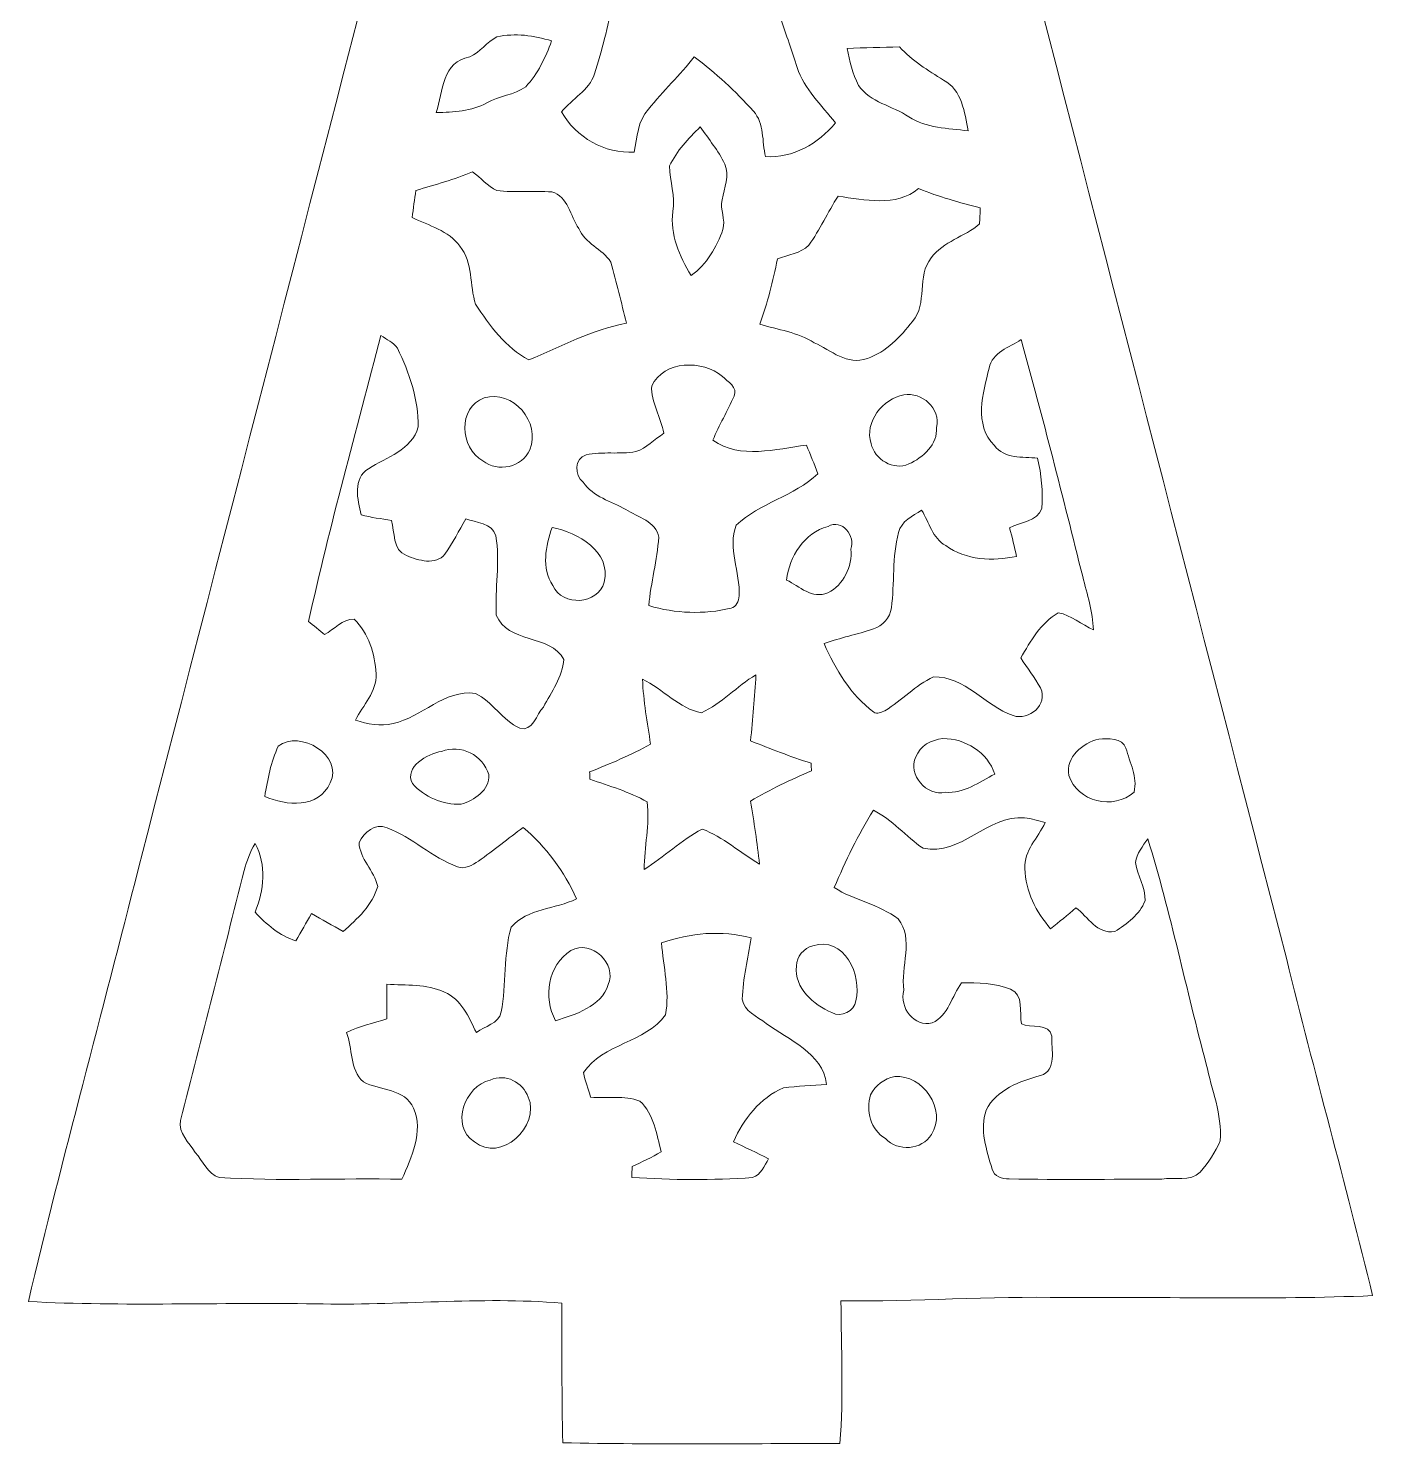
# Model space of a CAD drawing. Header units: centimetres. Extents: x -14 to 14, y -15.9 to 15.9.
# Drawn here: x -14.05 to 1.53, y -15.92 to 0.5 of the extents above; entities that cross this region are included whole.
import ezdxf

# ---------------------------------------------------------------- set-up
doc = ezdxf.new("R2010")
doc.units = ezdxf.units.CM
doc.header["$MEASUREMENT"] = 0
doc.layers.add('Layer 1', color=7, linetype='Continuous')

msp = doc.modelspace()

# ---------------------------------------------------------------- linework, layer by layer
at = {"layer": 'Layer 1', "color": 251, "lineweight": 9}
for points, knots in [([(-6.27997, 15.91426), (-6.2574, 15.90791), (-6.21295, 15.89486), (-6.19037, 15.88816), (-6.19037, 15.88816), (-6.01645, 15.05207), (-5.7695, 14.23328), (-5.56983, 13.40319), (-5.56983, 13.40319), (-3.53359, 5.50273), (-1.503, -2.39915), (0.53747, -10.29855), (0.53747, -10.29855), (0.85567, -11.60135), (1.21833, -12.89323), (1.53336, -14.19639), (1.53336, -14.19639), (0.34238, -14.24578), (-0.85036, -14.20803), (-2.04204, -14.21861), (-2.04204, -14.21861), (-2.90494, -14.19956), (-3.76607, -14.26835), (-4.62897, -14.25671), (-4.62897, -14.25671), (-4.62686, -14.80811), (-4.59863, -15.3602), (-4.64061, -15.91124), (-4.64061, -15.91124), (-5.71094, -15.90948), (-6.78162, -15.92394), (-7.85195, -15.90172), (-7.85195, -15.90172), (-7.86747, -15.36232), (-7.86218, -14.82292), (-7.86465, -14.28388), (-7.86465, -14.28388), (-8.81609, -14.20344), (-9.76823, -14.31457), (-10.72039, -14.29093), (-10.72039, -14.29093), (-11.82917, -14.27365), (-12.93971, -14.32268), (-14.04744, -14.26447), (-14.04744, -14.26447), (-13.65021, -12.58278), (-13.18983, -10.91661), (-12.77144, -9.24021), (-12.77144, -9.24021), (-10.64913, -1.02367), (-8.53317, 7.19465), (-6.41544, 15.41261), (-6.41544, 15.41261), (-6.37381, 15.58089), (-6.33219, 15.74916), (-6.27997, 15.91426), (-6.27997, 15.91426), (-6.27997, 15.91426), (-6.27997, 15.91426), (-6.27997, 15.91426)], [0, 0, 0, 0, 0.0625, 0.0625, 0.0625, 0.0625, 0.125, 0.125, 0.125, 0.125, 0.1875, 0.1875, 0.1875, 0.1875, 0.25, 0.25, 0.25, 0.25, 0.3125, 0.3125, 0.3125, 0.3125, 0.375, 0.375, 0.375, 0.375, 0.4375, 0.4375, 0.4375, 0.4375, 0.5, 0.5, 0.5, 0.5, 0.5625, 0.5625, 0.5625, 0.5625, 0.625, 0.625, 0.625, 0.625, 0.6875, 0.6875, 0.6875, 0.6875, 0.75, 0.75, 0.75, 0.75, 0.8125, 0.8125, 0.8125, 0.8125, 0.875, 0.875, 0.875, 0.875, 1, 1, 1, 1]), ([(-7.80821, 3.01494), (-7.66604, 2.89006), (-7.49741, 2.77682), (-7.42333, 2.59513), (-7.42333, 2.59513), (-7.33549, 2.34607), (-7.26034, 2.09242), (-7.18344, 1.83913), (-7.18344, 1.83913), (-7.48118, 1.75516), (-7.77505, 1.65498), (-8.07984, 1.59712), (-8.07984, 1.59712), (-8.27175, 1.57631), (-8.44391, 1.66592), (-8.6136, 1.73788), (-8.6136, 1.73788), (-8.73036, 1.46165), (-8.72436, 1.14486), (-8.61572, 0.86687), (-8.61572, 0.86687), (-8.4231, 0.92296), (-8.22766, 1.0161), (-8.02164, 0.95859), (-8.02164, 0.95859), (-7.77328, 0.91167), (-7.52845, 0.84606), (-7.28045, 0.79596), (-7.28045, 0.79596), (-7.32173, 0.51374), (-7.40357, 0.23928), (-7.48577, -0.03342), (-7.48577, -0.03342), (-7.54821, -0.22604), (-7.74577, -0.31987), (-7.86642, -0.47192), (-7.86642, -0.47192), (-7.7059, -0.77072), (-7.363, -0.95876), (-7.02434, -0.94041), (-7.02434, -0.94041), (-6.99505, -0.76755), (-6.98377, -0.5767), (-6.85924, -0.44052), (-6.85924, -0.44052), (-6.69167, -0.23027), (-6.49411, -0.04612), (-6.32901, 0.16625), (-6.32901, 0.16625), (-6.08242, -0.02248), (-5.8517, -0.23309), (-5.64392, -0.46416), (-5.64392, -0.46416), (-5.51339, -0.6088), (-5.54761, -0.81588), (-5.50245, -0.99156), (-5.50245, -0.99156), (-5.18071, -1.01167), (-4.89461, -0.83987), (-4.69388, -0.60104), (-4.69388, -0.60104), (-4.85333, -0.39607), (-5.05477, -0.20946), (-5.13661, 0.04278), (-5.13661, 0.04278), (-5.20011, 0.23116), (-5.26045, 0.4199), (-5.32889, 0.60617), (-5.32889, 0.60617), (-5.08087, 0.71235), (-4.82123, 0.79385), (-4.55735, 0.851), (-4.55735, 0.851), (-4.3164, 0.91273), (-4.08216, 0.83053), (-3.86943, 0.72717), (-3.86943, 0.72717), (-3.80664, 0.8517), (-3.72938, 0.98046), (-3.73749, 1.1251), (-3.73749, 1.1251), (-3.72903, 1.30573), (-3.82463, 1.46025), (-3.8973, 1.61652), (-3.8973, 1.61652), (-4.0751, 1.54597), (-4.26172, 1.45601), (-4.45893, 1.50787), (-4.45893, 1.50787), (-4.71857, 1.54703), (-4.97186, 1.62006), (-5.22586, 1.6839), (-5.22586, 1.6839), (-5.15496, 1.96048), (-5.10627, 2.24376), (-5.01878, 2.51611), (-5.01878, 2.51611), (-4.95775, 2.71579), (-4.76373, 2.82656), (-4.61309, 2.95108), (-4.61309, 2.95108), (-4.84698, 3.16523), (-5.11298, 3.37301), (-5.4393, 3.40547), (-5.4393, 3.40547), (-5.47282, 3.27282), (-5.4954, 3.13524), (-5.55114, 3.0093), (-5.55114, 3.0093), (-5.71482, 2.73237), (-5.95718, 2.51646), (-6.19425, 2.30409), (-6.19425, 2.30409), (-6.38369, 2.502), (-6.59747, 2.67627), (-6.78162, 2.87877), (-6.78162, 2.87877), (-6.93649, 3.04176), (-6.9626, 3.2633), (-6.9947, 3.47355), (-6.9947, 3.47355), (-7.30303, 3.39806), (-7.60007, 3.26118), (-7.80821, 3.01494), (-7.80821, 3.01494), (-7.80821, 3.01494), (-7.80821, 3.01494), (-7.80821, 3.01494)], [0, 0, 0, 0, 0.03030303, 0.03030303, 0.03030303, 0.03030303, 0.06060606, 0.06060606, 0.06060606, 0.06060606, 0.09090909, 0.09090909, 0.09090909, 0.09090909, 0.12121212, 0.12121212, 0.12121212, 0.12121212, 0.15151515, 0.15151515, 0.15151515, 0.15151515, 0.18181818, 0.18181818, 0.18181818, 0.18181818, 0.21212121, 0.21212121, 0.21212121, 0.21212121, 0.24242424, 0.24242424, 0.24242424, 0.24242424, 0.27272727, 0.27272727, 0.27272727, 0.27272727, 0.3030303, 0.3030303, 0.3030303, 0.3030303, 0.33333333, 0.33333333, 0.33333333, 0.33333333, 0.36363636, 0.36363636, 0.36363636, 0.36363636, 0.39393939, 0.39393939, 0.39393939, 0.39393939, 0.42424242, 0.42424242, 0.42424242, 0.42424242, 0.45454545, 0.45454545, 0.45454545, 0.45454545, 0.48484848, 0.48484848, 0.48484848, 0.48484848, 0.51515152, 0.51515152, 0.51515152, 0.51515152, 0.54545455, 0.54545455, 0.54545455, 0.54545455, 0.57575758, 0.57575758, 0.57575758, 0.57575758, 0.60606061, 0.60606061, 0.60606061, 0.60606061, 0.63636364, 0.63636364, 0.63636364, 0.63636364, 0.66666667, 0.66666667, 0.66666667, 0.66666667, 0.6969697, 0.6969697, 0.6969697, 0.6969697, 0.72727273, 0.72727273, 0.72727273, 0.72727273, 0.75757576, 0.75757576, 0.75757576, 0.75757576, 0.78787879, 0.78787879, 0.78787879, 0.78787879, 0.81818182, 0.81818182, 0.81818182, 0.81818182, 0.84848485, 0.84848485, 0.84848485, 0.84848485, 0.87878788, 0.87878788, 0.87878788, 0.87878788, 0.90909091, 0.90909091, 0.90909091, 0.90909091, 0.93939394, 0.93939394, 0.93939394, 0.93939394, 1, 1, 1, 1]), ([(-8.61677, 0.39697), (-8.73318, 0.33559), (-8.80974, 0.21741), (-8.9311, 0.16414), (-8.9311, 0.16414), (-9.24965, 0.11369), (-9.24578, -0.23732), (-9.3188, -0.47968), (-9.3188, -0.47968), (-9.11948, -0.47827), (-8.91275, -0.46522), (-8.7339, -0.36856), (-8.7339, -0.36856), (-8.59314, -0.28319), (-8.41392, -0.28248), (-8.28305, -0.18159), (-8.28305, -0.18159), (-8.14158, -0.03271), (-8.05233, 0.15884), (-7.98213, 0.3497), (-7.98213, 0.3497), (-8.18639, 0.41355), (-8.4044, 0.44389), (-8.61677, 0.39697), (-8.61677, 0.39697), (-8.61677, 0.39697), (-8.61677, 0.39697), (-8.61677, 0.39697)], [0, 0, 0, 0, 0.125, 0.125, 0.125, 0.125, 0.25, 0.25, 0.25, 0.25, 0.375, 0.375, 0.375, 0.375, 0.5, 0.5, 0.5, 0.5, 0.625, 0.625, 0.625, 0.625, 0.75, 0.75, 0.75, 0.75, 1, 1, 1, 1]), ([(-4.5577, 0.26362), (-4.52948, 0.11686), (-4.4935, -0.03095), (-4.42647, -0.16606), (-4.42647, -0.16606), (-4.28818, -0.36574), (-4.03348, -0.40066), (-3.84298, -0.52978), (-3.84298, -0.52978), (-3.64048, -0.66101), (-3.3893, -0.66454), (-3.15612, -0.69241), (-3.15612, -0.69241), (-3.19386, -0.47968), (-3.22773, -0.22039), (-3.43975, -0.10397), (-3.43975, -0.10397), (-3.62355, 0.00609), (-3.80382, 0.12216), (-3.95057, 0.28091), (-3.95057, 0.28091), (-4.15342, 0.27632), (-4.35556, 0.27103), (-4.5577, 0.26362), (-4.5577, 0.26362), (-4.5577, 0.26362), (-4.5577, 0.26362), (-4.5577, 0.26362)], [0, 0, 0, 0, 0.125, 0.125, 0.125, 0.125, 0.25, 0.25, 0.25, 0.25, 0.375, 0.375, 0.375, 0.375, 0.5, 0.5, 0.5, 0.5, 0.625, 0.625, 0.625, 0.625, 0.75, 0.75, 0.75, 0.75, 1, 1, 1, 1]), ([(-6.61547, -1.10022), (-6.61264, -1.2759), (-6.54738, -1.45017), (-6.57772, -1.62727), (-6.57772, -1.62727), (-6.60982, -1.89397), (-6.50434, -2.14867), (-6.36464, -2.36881), (-6.36464, -2.36881), (-6.18225, -2.24251), (-6.07007, -2.04002), (-5.99669, -1.83506), (-5.99669, -1.83506), (-5.96424, -1.72146), (-6.03444, -1.60575), (-6.00587, -1.4911), (-6.00587, -1.4911), (-5.98399, -1.35598), (-5.91414, -1.20993), (-5.97623, -1.07729), (-5.97623, -1.07729), (-6.04926, -0.92136), (-6.1632, -0.78872), (-6.25916, -0.64725), (-6.25916, -0.64725), (-6.39851, -0.7806), (-6.53186, -0.92418), (-6.61547, -1.10022), (-6.61547, -1.10022), (-6.61547, -1.10022), (-6.61547, -1.10022), (-6.61547, -1.10022)], [0, 0, 0, 0, 0.11111111, 0.11111111, 0.11111111, 0.11111111, 0.22222222, 0.22222222, 0.22222222, 0.22222222, 0.33333333, 0.33333333, 0.33333333, 0.33333333, 0.44444444, 0.44444444, 0.44444444, 0.44444444, 0.55555556, 0.55555556, 0.55555556, 0.55555556, 0.66666667, 0.66666667, 0.66666667, 0.66666667, 0.77777778, 0.77777778, 0.77777778, 0.77777778, 1, 1, 1, 1]), ([(-9.55481, -1.38315), (-9.57033, -1.48898), (-9.58621, -1.59058), (-9.59855, -1.69818), (-9.59855, -1.69818), (-9.40523, -1.79025), (-9.17804, -1.84917), (-9.04469, -2.03014), (-9.04469, -2.03014), (-8.89476, -2.22099), (-8.93391, -2.48381), (-8.86407, -2.70324), (-8.86407, -2.70324), (-8.70074, -2.94842), (-8.51482, -3.21018), (-8.24671, -3.34847), (-8.24671, -3.34847), (-7.87629, -3.1929), (-7.51434, -2.99852), (-7.11324, -2.92091), (-7.11324, -2.92091), (-7.17638, -2.6856), (-7.23071, -2.44712), (-7.29703, -2.21323), (-7.29703, -2.21323), (-7.39369, -2.05977), (-7.59619, -1.99698), (-7.66851, -1.82412), (-7.66851, -1.82412), (-7.76552, -1.68442), (-7.79198, -1.45053), (-7.98001, -1.40079), (-7.98001, -1.40079), (-8.19203, -1.38879), (-8.40651, -1.40961), (-8.61854, -1.38491), (-8.61854, -1.38491), (-8.72508, -1.33199), (-8.80516, -1.23886), (-8.89794, -1.16654), (-8.89794, -1.16654), (-9.11102, -1.25544), (-9.33326, -1.31929), (-9.55481, -1.38315), (-9.55481, -1.38315), (-9.55481, -1.38315), (-9.55481, -1.38315), (-9.55481, -1.38315)], [0, 0, 0, 0, 0.07692308, 0.07692308, 0.07692308, 0.07692308, 0.15384615, 0.15384615, 0.15384615, 0.15384615, 0.23076923, 0.23076923, 0.23076923, 0.23076923, 0.30769231, 0.30769231, 0.30769231, 0.30769231, 0.38461538, 0.38461538, 0.38461538, 0.38461538, 0.46153846, 0.46153846, 0.46153846, 0.46153846, 0.53846154, 0.53846154, 0.53846154, 0.53846154, 0.61538462, 0.61538462, 0.61538462, 0.61538462, 0.69230769, 0.69230769, 0.69230769, 0.69230769, 0.76923077, 0.76923077, 0.76923077, 0.76923077, 0.84615385, 0.84615385, 0.84615385, 0.84615385, 1, 1, 1, 1]), ([(-3.72868, -1.36233), (-3.99538, -1.57788), (-4.35168, -1.49251), (-4.66318, -1.45088), (-4.66318, -1.45088), (-4.78172, -1.63679), (-4.87414, -1.83894), (-5.00114, -2.0192), (-5.00114, -2.0192), (-5.09781, -2.11446), (-5.24245, -2.12927), (-5.36452, -2.17831), (-5.36452, -2.17831), (-5.42061, -2.43337), (-5.47564, -2.69089), (-5.57124, -2.93502), (-5.57124, -2.93502), (-5.35746, -2.99675), (-5.13167, -3.02921), (-4.9387, -3.1488), (-4.9387, -3.1488), (-4.74468, -3.23699), (-4.55594, -3.41797), (-4.32311, -3.33048), (-4.32311, -3.33048), (-4.10474, -3.25851), (-3.93928, -3.07719), (-3.79923, -2.9015), (-3.79923, -2.9015), (-3.62037, -2.69513), (-3.75513, -2.37622), (-3.58298, -2.16561), (-3.58298, -2.16561), (-3.44293, -1.97299), (-3.19669, -1.92184), (-3.02241, -1.77261), (-3.02241, -1.77261), (-3.0203, -1.7264), (-3.01642, -1.63327), (-3.0143, -1.58705), (-3.0143, -1.58705), (-3.25595, -1.5232), (-3.49725, -1.45794), (-3.72868, -1.36233), (-3.72868, -1.36233), (-3.72868, -1.36233), (-3.72868, -1.36233), (-3.72868, -1.36233)], [0, 0, 0, 0, 0.07692308, 0.07692308, 0.07692308, 0.07692308, 0.15384615, 0.15384615, 0.15384615, 0.15384615, 0.23076923, 0.23076923, 0.23076923, 0.23076923, 0.30769231, 0.30769231, 0.30769231, 0.30769231, 0.38461538, 0.38461538, 0.38461538, 0.38461538, 0.46153846, 0.46153846, 0.46153846, 0.46153846, 0.53846154, 0.53846154, 0.53846154, 0.53846154, 0.61538462, 0.61538462, 0.61538462, 0.61538462, 0.69230769, 0.69230769, 0.69230769, 0.69230769, 0.76923077, 0.76923077, 0.76923077, 0.76923077, 0.84615385, 0.84615385, 0.84615385, 0.84615385, 1, 1, 1, 1]), ([(-9.96086, -3.0666), (-10.24555, -4.16939), (-10.55388, -5.26688), (-10.79941, -6.37919), (-10.79941, -6.37919), (-10.75284, -6.41764), (-10.66006, -6.49419), (-10.6135, -6.53264), (-10.6135, -6.53264), (-10.50237, -6.47126), (-10.40712, -6.35273), (-10.27165, -6.35484), (-10.27165, -6.35484), (-10.10444, -6.51606), (-10.02752, -6.75948), (-10.01624, -6.98737), (-10.01624, -6.98737), (-10.00706, -7.19975), (-10.16935, -7.34791), (-10.25578, -7.52536), (-10.25578, -7.52536), (-10.11573, -7.57052), (-9.96755, -7.60297), (-9.82045, -7.5617), (-9.82045, -7.5617), (-9.48425, -7.49502), (-9.22708, -7.16447), (-8.86653, -7.21386), (-8.86653, -7.21386), (-8.66899, -7.31087), (-8.55222, -7.52501), (-8.35184, -7.61708), (-8.35184, -7.61708), (-8.20085, -7.66506), (-8.15745, -7.4548), (-8.07773, -7.37367), (-8.07773, -7.37367), (-7.98495, -7.19834), (-7.85795, -7.02159), (-7.83996, -6.82016), (-7.83996, -6.82016), (-7.99977, -6.52629), (-8.49507, -6.63636), (-8.62348, -6.30651), (-8.62348, -6.30651), (-8.64112, -6.00136), (-8.57832, -5.69162), (-8.62806, -5.38717), (-8.62806, -5.38717), (-8.6711, -5.24112), (-8.86301, -5.2323), (-8.97837, -5.19244), (-8.97837, -5.19244), (-9.0588, -5.32756), (-9.12441, -5.47255), (-9.21861, -5.59919), (-9.21861, -5.59919), (-9.32692, -5.73537), (-9.52799, -5.67328), (-9.66523, -5.61577), (-9.66523, -5.61577), (-9.82751, -5.55615), (-9.79999, -5.34096), (-9.83774, -5.21043), (-9.83774, -5.21043), (-9.95486, -5.18927), (-10.0748, -5.17621), (-10.1891, -5.14376), (-10.1891, -5.14376), (-10.23426, -4.9709), (-10.28824, -4.71654), (-10.10444, -4.60965), (-10.10444, -4.60965), (-9.89489, -4.47842), (-9.60244, -4.39199), (-9.52835, -4.12564), (-9.52835, -4.12564), (-9.52869, -3.80708), (-9.62925, -3.49593), (-9.77071, -3.21336), (-9.77071, -3.21336), (-9.81445, -3.14351), (-9.89489, -3.11035), (-9.96086, -3.0666), (-9.96086, -3.0666), (-9.96086, -3.0666), (-9.96086, -3.0666), (-9.96086, -3.0666)], [0, 0, 0, 0, 0.04347826, 0.04347826, 0.04347826, 0.04347826, 0.08695652, 0.08695652, 0.08695652, 0.08695652, 0.13043478, 0.13043478, 0.13043478, 0.13043478, 0.17391304, 0.17391304, 0.17391304, 0.17391304, 0.2173913, 0.2173913, 0.2173913, 0.2173913, 0.26086957, 0.26086957, 0.26086957, 0.26086957, 0.30434783, 0.30434783, 0.30434783, 0.30434783, 0.34782609, 0.34782609, 0.34782609, 0.34782609, 0.39130435, 0.39130435, 0.39130435, 0.39130435, 0.43478261, 0.43478261, 0.43478261, 0.43478261, 0.47826087, 0.47826087, 0.47826087, 0.47826087, 0.52173913, 0.52173913, 0.52173913, 0.52173913, 0.56521739, 0.56521739, 0.56521739, 0.56521739, 0.60869565, 0.60869565, 0.60869565, 0.60869565, 0.65217391, 0.65217391, 0.65217391, 0.65217391, 0.69565217, 0.69565217, 0.69565217, 0.69565217, 0.73913043, 0.73913043, 0.73913043, 0.73913043, 0.7826087, 0.7826087, 0.7826087, 0.7826087, 0.82608696, 0.82608696, 0.82608696, 0.82608696, 0.86956522, 0.86956522, 0.86956522, 0.86956522, 0.91304348, 0.91304348, 0.91304348, 0.91304348, 1, 1, 1, 1]), ([(-2.91094, -3.44337), (-2.98608, -3.73406), (-3.09085, -4.09812), (-2.85132, -4.33942), (-2.85132, -4.33942), (-2.73913, -4.49959), (-2.52076, -4.46784), (-2.35178, -4.4883), (-2.35178, -4.4883), (-2.30486, -4.67809), (-2.28793, -4.87388), (-2.29957, -5.07003), (-2.29957, -5.07003), (-2.35743, -5.22031), (-2.54722, -5.22913), (-2.67493, -5.2951), (-2.67493, -5.2951), (-2.64565, -5.40552), (-2.61778, -5.51594), (-2.59344, -5.62742), (-2.59344, -5.62742), (-2.87001, -5.6821), (-3.1794, -5.67222), (-3.41541, -5.50147), (-3.41541, -5.50147), (-3.56746, -5.4154), (-3.60838, -5.22984), (-3.69375, -5.09155), (-3.69375, -5.09155), (-3.80029, -5.15469), (-3.92941, -5.21855), (-3.96221, -5.34978), (-3.96221, -5.34978), (-4.03736, -5.63553), (-4.00737, -5.93327), (-4.04441, -6.22432), (-4.04441, -6.22432), (-4.05958, -6.33721), (-4.14601, -6.43104), (-4.2529, -6.46597), (-4.2529, -6.46597), (-4.44023, -6.53229), (-4.63708, -6.56898), (-4.82405, -6.63636), (-4.82405, -6.63636), (-4.69246, -6.93622), (-4.51537, -7.23256), (-4.24973, -7.43187), (-4.24973, -7.43187), (-4.21128, -7.46362), (-4.15765, -7.43152), (-4.11885, -7.41494), (-4.11885, -7.41494), (-3.92376, -7.29605), (-3.76642, -7.11931), (-3.55687, -7.02371), (-3.55687, -7.02371), (-3.19457, -7.01419), (-2.95891, -7.35779), (-2.63471, -7.47139), (-2.63471, -7.47139), (-2.45021, -7.53453), (-2.22443, -7.34474), (-2.31545, -7.15071), (-2.31545, -7.15071), (-2.38636, -7.03006), (-2.46714, -6.91823), (-2.54616, -6.80393), (-2.54616, -6.80393), (-2.4301, -6.60673), (-2.31439, -6.39929), (-2.11013, -6.279), (-2.11013, -6.279), (-1.95949, -6.30934), (-1.84096, -6.41623), (-1.70338, -6.47832), (-1.70338, -6.47832), (-1.71008, -6.26665), (-1.77605, -6.0638), (-1.8272, -5.86025), (-1.8272, -5.86025), (-2.05721, -4.94267), (-2.28687, -4.02475), (-2.54017, -3.11317), (-2.54017, -3.11317), (-2.68022, -3.20066), (-2.8746, -3.26169), (-2.91094, -3.44337), (-2.91094, -3.44337), (-2.91094, -3.44337), (-2.91094, -3.44337), (-2.91094, -3.44337)], [0, 0, 0, 0, 0.04166667, 0.04166667, 0.04166667, 0.04166667, 0.08333333, 0.08333333, 0.08333333, 0.08333333, 0.125, 0.125, 0.125, 0.125, 0.16666667, 0.16666667, 0.16666667, 0.16666667, 0.20833333, 0.20833333, 0.20833333, 0.20833333, 0.25, 0.25, 0.25, 0.25, 0.29166667, 0.29166667, 0.29166667, 0.29166667, 0.33333333, 0.33333333, 0.33333333, 0.33333333, 0.375, 0.375, 0.375, 0.375, 0.41666667, 0.41666667, 0.41666667, 0.41666667, 0.45833333, 0.45833333, 0.45833333, 0.45833333, 0.5, 0.5, 0.5, 0.5, 0.54166667, 0.54166667, 0.54166667, 0.54166667, 0.58333333, 0.58333333, 0.58333333, 0.58333333, 0.625, 0.625, 0.625, 0.625, 0.66666667, 0.66666667, 0.66666667, 0.66666667, 0.70833333, 0.70833333, 0.70833333, 0.70833333, 0.75, 0.75, 0.75, 0.75, 0.79166667, 0.79166667, 0.79166667, 0.79166667, 0.83333333, 0.83333333, 0.83333333, 0.83333333, 0.875, 0.875, 0.875, 0.875, 0.91666667, 0.91666667, 0.91666667, 0.91666667, 1, 1, 1, 1]), ([(-6.8229, -3.64904), (-6.83384, -3.83989), (-6.71389, -4.01346), (-6.68285, -4.19937), (-6.68285, -4.19937), (-6.78974, -4.27063), (-6.88358, -4.36906), (-7.00705, -4.41104), (-7.00705, -4.41104), (-7.19614, -4.44667), (-7.3944, -4.40645), (-7.58243, -4.44843), (-7.58243, -4.44843), (-7.7186, -4.48865), (-7.72213, -4.68515), (-7.61524, -4.76523), (-7.61524, -4.76523), (-7.50305, -4.93774), (-7.28998, -4.9843), (-7.12241, -5.08379), (-7.12241, -5.08379), (-6.98624, -5.16775), (-6.77175, -5.21996), (-6.74105, -5.40376), (-6.74105, -5.40376), (-6.75869, -5.67081), (-6.83242, -5.93045), (-6.85677, -6.1968), (-6.85677, -6.1968), (-6.54844, -6.28817), (-6.21647, -6.30122), (-5.90321, -6.22679), (-5.90321, -6.22679), (-5.83865, -6.21267), (-5.81466, -6.14247), (-5.80902, -6.08462), (-5.80902, -6.08462), (-5.7949, -5.81086), (-5.94554, -5.52617), (-5.84359, -5.2637), (-5.84359, -5.2637), (-5.56913, -5.00547), (-5.17365, -4.93103), (-4.89849, -4.66892), (-4.89849, -4.66892), (-4.93976, -4.55568), (-4.98105, -4.44632), (-5.03043, -4.33731), (-5.03043, -4.33731), (-5.38215, -4.37894), (-5.79773, -4.50488), (-6.11311, -4.2798), (-6.11311, -4.2798), (-6.04397, -4.10271), (-5.94131, -3.94149), (-5.86828, -3.76687), (-5.86828, -3.76687), (-5.81925, -3.66703), (-5.94589, -3.59859), (-6.00163, -3.53897), (-6.00163, -3.53897), (-6.23588, -3.34565), (-6.67755, -3.35235), (-6.8229, -3.64904), (-6.8229, -3.64904), (-6.8229, -3.64904), (-6.8229, -3.64904), (-6.8229, -3.64904)], [0, 0, 0, 0, 0.05555556, 0.05555556, 0.05555556, 0.05555556, 0.11111111, 0.11111111, 0.11111111, 0.11111111, 0.16666667, 0.16666667, 0.16666667, 0.16666667, 0.22222222, 0.22222222, 0.22222222, 0.22222222, 0.27777778, 0.27777778, 0.27777778, 0.27777778, 0.33333333, 0.33333333, 0.33333333, 0.33333333, 0.38888889, 0.38888889, 0.38888889, 0.38888889, 0.44444444, 0.44444444, 0.44444444, 0.44444444, 0.5, 0.5, 0.5, 0.5, 0.55555556, 0.55555556, 0.55555556, 0.55555556, 0.61111111, 0.61111111, 0.61111111, 0.61111111, 0.66666667, 0.66666667, 0.66666667, 0.66666667, 0.72222222, 0.72222222, 0.72222222, 0.72222222, 0.77777778, 0.77777778, 0.77777778, 0.77777778, 0.83333333, 0.83333333, 0.83333333, 0.83333333, 0.88888889, 0.88888889, 0.88888889, 0.88888889, 1, 1, 1, 1]), ([(-8.766, -3.78874), (-9.07397, -3.89739), (-9.04575, -4.37117), (-8.77869, -4.51652), (-8.77869, -4.51652), (-8.60972, -4.65692), (-8.31974, -4.59554), (-8.23648, -4.39022), (-8.23648, -4.39022), (-8.10278, -4.07449), (-8.43192, -3.68643), (-8.766, -3.78874), (-8.766, -3.78874), (-8.766, -3.78874), (-8.766, -3.78874), (-8.766, -3.78874)], [0, 0, 0, 0, 0.2, 0.2, 0.2, 0.2, 0.4, 0.4, 0.4, 0.4, 0.6, 0.6, 0.6, 0.6, 1, 1, 1, 1]), ([(-3.89942, -3.7524), (-4.14636, -3.79932), (-4.3591, -4.06637), (-4.28077, -4.31967), (-4.28077, -4.31967), (-4.23809, -4.49888), (-4.01972, -4.63823), (-3.84333, -4.55391), (-3.84333, -4.55391), (-3.67788, -4.48336), (-3.50784, -4.3239), (-3.52018, -4.13129), (-3.52018, -4.13129), (-3.46938, -3.91009), (-3.6941, -3.71783), (-3.89942, -3.7524), (-3.89942, -3.7524), (-3.89942, -3.7524), (-3.89942, -3.7524), (-3.89942, -3.7524)], [0, 0, 0, 0, 0.16666667, 0.16666667, 0.16666667, 0.16666667, 0.33333333, 0.33333333, 0.33333333, 0.33333333, 0.5, 0.5, 0.5, 0.5, 0.66666667, 0.66666667, 0.66666667, 0.66666667, 1, 1, 1, 1]), ([(-4.77889, -5.27781), (-5.05618, -5.35472), (-5.22728, -5.62565), (-5.25867, -5.90047), (-5.25867, -5.90047), (-5.11051, -5.97455), (-4.96375, -6.12342), (-4.78067, -6.04969), (-4.78067, -6.04969), (-4.59827, -5.95479), (-4.49491, -5.74419), (-4.51361, -5.54099), (-4.51361, -5.54099), (-4.45611, -5.39352), (-4.61698, -5.18468), (-4.77889, -5.27781), (-4.77889, -5.27781), (-4.77889, -5.27781), (-4.77889, -5.27781), (-4.77889, -5.27781)], [0, 0, 0, 0, 0.16666667, 0.16666667, 0.16666667, 0.16666667, 0.33333333, 0.33333333, 0.33333333, 0.33333333, 0.5, 0.5, 0.5, 0.5, 0.66666667, 0.66666667, 0.66666667, 0.66666667, 1, 1, 1, 1]), ([(-7.97719, -5.29016), (-8.05233, -5.50571), (-8.10241, -5.76006), (-7.96766, -5.96397), (-7.96766, -5.96397), (-7.8576, -6.20844), (-7.44379, -6.19045), (-7.37359, -5.92445), (-7.37359, -5.92445), (-7.28998, -5.56709), (-7.67944, -5.34907), (-7.97719, -5.29016), (-7.97719, -5.29016), (-7.97719, -5.29016), (-7.97719, -5.29016), (-7.97719, -5.29016)], [0, 0, 0, 0, 0.2, 0.2, 0.2, 0.2, 0.4, 0.4, 0.4, 0.4, 0.6, 0.6, 0.6, 0.6, 1, 1, 1, 1]), ([(-6.24505, -7.43858), (-6.50469, -7.39483), (-6.69414, -7.16059), (-6.92908, -7.04982), (-6.92908, -7.04982), (-6.9185, -7.30311), (-6.87511, -7.55394), (-6.83489, -7.80441), (-6.83489, -7.80441), (-7.06244, -7.92788), (-7.30162, -8.02842), (-7.54186, -8.12473), (-7.54186, -8.12473), (-7.54151, -8.1459), (-7.54115, -8.18788), (-7.5408, -8.20904), (-7.5408, -8.20904), (-7.31608, -8.28912), (-7.08184, -8.35368), (-6.87405, -8.47291), (-6.87405, -8.47291), (-6.84512, -8.73468), (-6.90721, -8.99468), (-6.9118, -9.25644), (-6.9118, -9.25644), (-6.68108, -9.10827), (-6.47965, -8.91707), (-6.23764, -8.78724), (-6.23764, -8.78724), (-5.99564, -8.87897), (-5.79702, -9.06277), (-5.57407, -9.19259), (-5.57407, -9.19259), (-5.59841, -8.94776), (-5.63686, -8.70505), (-5.67849, -8.4634), (-5.67849, -8.4634), (-5.45236, -8.32722), (-5.21246, -8.21681), (-4.97045, -8.11238), (-4.97045, -8.11238), (-4.97186, -8.09016), (-4.97434, -8.04606), (-4.97539, -8.02384), (-4.97539, -8.02384), (-5.21352, -7.94905), (-5.4453, -7.85521), (-5.67743, -7.7656), (-5.67743, -7.7656), (-5.64956, -7.5109), (-5.6298, -7.25513), (-5.61393, -6.99972), (-5.61393, -6.99972), (-5.83583, -7.12743), (-6.0108, -7.33486), (-6.24505, -7.43858), (-6.24505, -7.43858), (-6.24505, -7.43858), (-6.24505, -7.43858), (-6.24505, -7.43858)], [0, 0, 0, 0, 0.0625, 0.0625, 0.0625, 0.0625, 0.125, 0.125, 0.125, 0.125, 0.1875, 0.1875, 0.1875, 0.1875, 0.25, 0.25, 0.25, 0.25, 0.3125, 0.3125, 0.3125, 0.3125, 0.375, 0.375, 0.375, 0.375, 0.4375, 0.4375, 0.4375, 0.4375, 0.5, 0.5, 0.5, 0.5, 0.5625, 0.5625, 0.5625, 0.5625, 0.625, 0.625, 0.625, 0.625, 0.6875, 0.6875, 0.6875, 0.6875, 0.75, 0.75, 0.75, 0.75, 0.8125, 0.8125, 0.8125, 0.8125, 0.875, 0.875, 0.875, 0.875, 1, 1, 1, 1]), ([(-11.15007, -7.82557), (-11.23827, -8.00479), (-11.27107, -8.21187), (-11.30776, -8.40872), (-11.30776, -8.40872), (-11.05447, -8.51842), (-10.68511, -8.55194), (-10.54823, -8.25172), (-10.54823, -8.25172), (-10.39159, -7.93598), (-10.90136, -7.6319), (-11.15007, -7.82557), (-11.15007, -7.82557), (-11.15007, -7.82557), (-11.15007, -7.82557), (-11.15007, -7.82557)], [0, 0, 0, 0, 0.2, 0.2, 0.2, 0.2, 0.4, 0.4, 0.4, 0.4, 0.6, 0.6, 0.6, 0.6, 1, 1, 1, 1]), ([(-9.25883, -7.88625), (-9.42075, -7.91765), (-9.69486, -8.06335), (-9.59609, -8.26054), (-9.59609, -8.26054), (-9.45603, -8.41576), (-9.24366, -8.50996), (-9.03198, -8.49973), (-9.03198, -8.49973), (-8.88242, -8.45245), (-8.69367, -8.33745), (-8.71202, -8.15542), (-8.71202, -8.15542), (-8.77447, -7.9307), (-9.03869, -7.79947), (-9.25883, -7.88625), (-9.25883, -7.88625), (-9.25883, -7.88625), (-9.25883, -7.88625), (-9.25883, -7.88625)], [0, 0, 0, 0, 0.16666667, 0.16666667, 0.16666667, 0.16666667, 0.33333333, 0.33333333, 0.33333333, 0.33333333, 0.5, 0.5, 0.5, 0.5, 0.66666667, 0.66666667, 0.66666667, 0.66666667, 1, 1, 1, 1]), ([(-3.76113, -7.95151), (-3.85814, -8.15472), (-3.63625, -8.41224), (-3.41788, -8.36109), (-3.41788, -8.36109), (-3.20268, -8.3752), (-3.02524, -8.24432), (-2.84603, -8.14942), (-2.84603, -8.14942), (-2.9314, -7.89788), (-3.18787, -7.73597), (-3.44857, -7.73844), (-3.44857, -7.73844), (-3.57874, -7.75043), (-3.71492, -7.82205), (-3.76113, -7.95151), (-3.76113, -7.95151), (-3.76113, -7.95151), (-3.76113, -7.95151), (-3.76113, -7.95151)], [0, 0, 0, 0, 0.16666667, 0.16666667, 0.16666667, 0.16666667, 0.33333333, 0.33333333, 0.33333333, 0.33333333, 0.5, 0.5, 0.5, 0.5, 0.66666667, 0.66666667, 0.66666667, 0.66666667, 1, 1, 1, 1]), ([(-1.63953, -7.74444), (-1.82861, -7.78747), (-2.02688, -7.95328), (-1.98736, -8.16495), (-1.98736, -8.16495), (-1.89811, -8.46834), (-1.46349, -8.57346), (-1.23242, -8.35756), (-1.23242, -8.35756), (-1.1855, -8.18541), (-1.28498, -8.01361), (-1.32591, -7.85096), (-1.32591, -7.85096), (-1.36506, -7.72468), (-1.5411, -7.73809), (-1.63953, -7.74444), (-1.63953, -7.74444), (-1.63953, -7.74444), (-1.63953, -7.74444), (-1.63953, -7.74444)], [0, 0, 0, 0, 0.16666667, 0.16666667, 0.16666667, 0.16666667, 0.33333333, 0.33333333, 0.33333333, 0.33333333, 0.5, 0.5, 0.5, 0.5, 0.66666667, 0.66666667, 0.66666667, 0.66666667, 1, 1, 1, 1]), ([(-4.2529, -8.56994), (-4.4307, -8.85427), (-4.57746, -9.1566), (-4.70693, -9.46599), (-4.70693, -9.46599), (-4.4748, -9.61557), (-4.18411, -9.65896), (-3.96609, -9.82935), (-3.96609, -9.82935), (-3.77912, -10.06007), (-3.94246, -10.38568), (-3.89942, -10.65591), (-3.89942, -10.65591), (-3.95763, -10.85452), (-3.77806, -11.08806), (-3.57028, -11.03374), (-3.57028, -11.03374), (-3.38613, -10.95083), (-3.34203, -10.71976), (-3.23302, -10.57124), (-3.23302, -10.57124), (-3.04217, -10.56666), (-2.84356, -10.57336), (-2.66365, -10.64321), (-2.66365, -10.64321), (-2.50701, -10.70636), (-2.56204, -10.91767), (-2.5384, -11.04502), (-2.5384, -11.04502), (-2.43328, -11.09865), (-2.21138, -11.0288), (-2.18528, -11.19002), (-2.18528, -11.19002), (-2.19268, -11.33183), (-2.12284, -11.59183), (-2.31545, -11.64334), (-2.31545, -11.64334), (-2.55499, -11.71001), (-2.82521, -11.80879), (-2.94657, -12.04444), (-2.94657, -12.04444), (-3.02629, -12.26811), (-2.93916, -12.51258), (-2.87848, -12.72813), (-2.87848, -12.72813), (-2.85484, -12.81491), (-2.75924, -12.84172), (-2.67916, -12.84243), (-2.67916, -12.84243), (-2.09038, -12.85372), (-1.50124, -12.84701), (-0.9121, -12.84454), (-0.9121, -12.84454), (-0.76958, -12.81667), (-0.58049, -12.88088), (-0.46583, -12.76305), (-0.46583, -12.76305), (-0.36882, -12.65687), (-0.29015, -12.53163), (-0.23229, -12.40075), (-0.23229, -12.40075), (-0.21078, -12.09666), (-0.33319, -11.80632), (-0.39493, -11.51387), (-0.39493, -11.51387), (-0.62882, -10.64462), (-0.80697, -9.7595), (-1.07226, -8.89978), (-1.07226, -8.89978), (-1.1287, -8.98515), (-1.20455, -9.06947), (-1.21372, -9.17601), (-1.21372, -9.17601), (-1.1922, -9.32735), (-1.0966, -9.45999), (-1.10507, -9.61874), (-1.10507, -9.61874), (-1.16645, -9.7782), (-1.31532, -9.88756), (-1.45538, -9.97434), (-1.45538, -9.97434), (-1.66034, -10.01033), (-1.76653, -9.80324), (-1.90517, -9.69953), (-1.90517, -9.69953), (-2.00253, -9.78137), (-2.09919, -9.86357), (-2.19868, -9.94295), (-2.19868, -9.94295), (-2.36979, -9.74961), (-2.49043, -9.50726), (-2.49819, -9.2455), (-2.49819, -9.2455), (-2.50912, -9.03525), (-2.34403, -8.8899), (-2.26359, -8.71246), (-2.26359, -8.71246), (-2.34155, -8.69058), (-2.41881, -8.6613), (-2.50066, -8.65848), (-2.50066, -8.65848), (-2.93528, -8.61862), (-3.2369, -9.10616), (-3.67682, -9.00984), (-3.67682, -9.00984), (-3.87755, -8.87578), (-4.03171, -8.67577), (-4.2529, -8.56994), (-4.2529, -8.56994), (-4.2529, -8.56994), (-4.2529, -8.56994), (-4.2529, -8.56994)], [0, 0, 0, 0, 0.03448276, 0.03448276, 0.03448276, 0.03448276, 0.06896552, 0.06896552, 0.06896552, 0.06896552, 0.10344828, 0.10344828, 0.10344828, 0.10344828, 0.13793103, 0.13793103, 0.13793103, 0.13793103, 0.17241379, 0.17241379, 0.17241379, 0.17241379, 0.20689655, 0.20689655, 0.20689655, 0.20689655, 0.24137931, 0.24137931, 0.24137931, 0.24137931, 0.27586207, 0.27586207, 0.27586207, 0.27586207, 0.31034483, 0.31034483, 0.31034483, 0.31034483, 0.34482759, 0.34482759, 0.34482759, 0.34482759, 0.37931034, 0.37931034, 0.37931034, 0.37931034, 0.4137931, 0.4137931, 0.4137931, 0.4137931, 0.44827586, 0.44827586, 0.44827586, 0.44827586, 0.48275862, 0.48275862, 0.48275862, 0.48275862, 0.51724138, 0.51724138, 0.51724138, 0.51724138, 0.55172414, 0.55172414, 0.55172414, 0.55172414, 0.5862069, 0.5862069, 0.5862069, 0.5862069, 0.62068966, 0.62068966, 0.62068966, 0.62068966, 0.65517241, 0.65517241, 0.65517241, 0.65517241, 0.68965517, 0.68965517, 0.68965517, 0.68965517, 0.72413793, 0.72413793, 0.72413793, 0.72413793, 0.75862069, 0.75862069, 0.75862069, 0.75862069, 0.79310345, 0.79310345, 0.79310345, 0.79310345, 0.82758621, 0.82758621, 0.82758621, 0.82758621, 0.86206897, 0.86206897, 0.86206897, 0.86206897, 0.89655172, 0.89655172, 0.89655172, 0.89655172, 0.93103448, 0.93103448, 0.93103448, 0.93103448, 1, 1, 1, 1]), ([(-10.2145, -8.94141), (-10.20709, -9.13579), (-10.03775, -9.26772), (-9.99824, -9.45117), (-9.99824, -9.45117), (-10.05999, -9.66848), (-10.23461, -9.83076), (-10.40007, -9.97364), (-10.40007, -9.97364), (-10.52212, -9.9052), (-10.64384, -9.83676), (-10.76484, -9.76762), (-10.76484, -9.76762), (-10.82693, -9.87169), (-10.88584, -9.97717), (-10.94617, -10.08265), (-10.94617, -10.08265), (-11.13631, -10.02513), (-11.2866, -9.8925), (-11.4203, -9.75033), (-11.4203, -9.75033), (-11.31376, -9.49914), (-11.28448, -9.19964), (-11.4203, -8.95446), (-11.4203, -8.95446), (-11.47463, -9.05359), (-11.51908, -9.15802), (-11.54659, -9.26772), (-11.54659, -9.26772), (-11.78966, -10.23364), (-12.03449, -11.19954), (-12.28319, -12.16404), (-12.28319, -12.16404), (-12.31424, -12.31114), (-12.18159, -12.42368), (-12.11245, -12.53727), (-12.11245, -12.53727), (-12.0232, -12.63041), (-11.97169, -12.78669), (-11.83552, -12.82549), (-11.83552, -12.82549), (-11.13067, -12.87277), (-10.423, -12.82973), (-9.71674, -12.84737), (-9.71674, -12.84737), (-9.61055, -12.59195), (-9.46344, -12.29527), (-9.58162, -12.02292), (-9.58162, -12.02292), (-9.68534, -11.79256), (-9.97074, -11.81761), (-10.16476, -11.71883), (-10.16476, -11.71883), (-10.3221, -11.57842), (-10.2907, -11.32619), (-10.35879, -11.1438), (-10.35879, -11.1438), (-10.2085, -11.07572), (-10.0487, -11.03374), (-9.89065, -10.98858), (-9.89065, -10.98858), (-9.89135, -10.85452), (-9.89242, -10.72047), (-9.89276, -10.58712), (-9.89276, -10.58712), (-9.66982, -10.60017), (-9.43381, -10.58112), (-9.22532, -10.67708), (-9.22532, -10.67708), (-9.02916, -10.75786), (-8.94239, -10.96918), (-8.85419, -11.14662), (-8.85419, -11.14662), (-8.76035, -11.07042), (-8.59384, -11.04714), (-8.56844, -10.90709), (-8.56844, -10.90709), (-8.50246, -10.5843), (-8.5441, -10.2414), (-8.45167, -9.9246), (-8.45167, -9.9246), (-8.26117, -9.70553), (-7.94085, -9.71717), (-7.69355, -9.59687), (-7.69355, -9.59687), (-7.83467, -9.27902), (-8.04669, -8.99256), (-8.31162, -8.76784), (-8.31162, -8.76784), (-8.48484, -8.89767), (-8.65487, -9.03207), (-8.83056, -9.15942), (-8.83056, -9.15942), (-8.90147, -9.20458), (-8.9879, -9.25856), (-9.07433, -9.22434), (-9.07433, -9.22434), (-9.36749, -9.11357), (-9.59891, -8.88601), (-9.88995, -8.77208), (-9.88995, -8.77208), (-10.03423, -8.70893), (-10.15312, -8.82958), (-10.2145, -8.94141), (-10.2145, -8.94141), (-10.2145, -8.94141), (-10.2145, -8.94141), (-10.2145, -8.94141)], [0, 0, 0, 0, 0.03571429, 0.03571429, 0.03571429, 0.03571429, 0.07142857, 0.07142857, 0.07142857, 0.07142857, 0.10714286, 0.10714286, 0.10714286, 0.10714286, 0.14285714, 0.14285714, 0.14285714, 0.14285714, 0.17857143, 0.17857143, 0.17857143, 0.17857143, 0.21428571, 0.21428571, 0.21428571, 0.21428571, 0.25, 0.25, 0.25, 0.25, 0.28571429, 0.28571429, 0.28571429, 0.28571429, 0.32142857, 0.32142857, 0.32142857, 0.32142857, 0.35714286, 0.35714286, 0.35714286, 0.35714286, 0.39285714, 0.39285714, 0.39285714, 0.39285714, 0.42857143, 0.42857143, 0.42857143, 0.42857143, 0.46428571, 0.46428571, 0.46428571, 0.46428571, 0.5, 0.5, 0.5, 0.5, 0.53571429, 0.53571429, 0.53571429, 0.53571429, 0.57142857, 0.57142857, 0.57142857, 0.57142857, 0.60714286, 0.60714286, 0.60714286, 0.60714286, 0.64285714, 0.64285714, 0.64285714, 0.64285714, 0.67857143, 0.67857143, 0.67857143, 0.67857143, 0.71428571, 0.71428571, 0.71428571, 0.71428571, 0.75, 0.75, 0.75, 0.75, 0.78571429, 0.78571429, 0.78571429, 0.78571429, 0.82142857, 0.82142857, 0.82142857, 0.82142857, 0.85714286, 0.85714286, 0.85714286, 0.85714286, 0.89285714, 0.89285714, 0.89285714, 0.89285714, 0.92857143, 0.92857143, 0.92857143, 0.92857143, 1, 1, 1, 1]), ([(-6.70825, -10.10664), (-6.69131, -10.38286), (-6.60912, -10.66473), (-6.66309, -10.93954), (-6.66309, -10.93954), (-6.89381, -11.26904), (-7.39122, -11.26974), (-7.61171, -11.60982), (-7.61171, -11.60982), (-7.59619, -11.70754), (-7.55844, -11.80032), (-7.53057, -11.89557), (-7.53057, -11.89557), (-7.34219, -11.91004), (-7.13899, -11.87194), (-6.95942, -11.94108), (-6.95942, -11.94108), (-6.79715, -12.09172), (-6.76363, -12.32702), (-6.71283, -12.53092), (-6.71283, -12.53092), (-6.82255, -12.59231), (-6.93649, -12.64593), (-7.05009, -12.69955), (-7.05009, -12.69955), (-7.05115, -12.7313), (-7.05256, -12.79445), (-7.05326, -12.8262), (-7.05326, -12.8262), (-6.5876, -12.85583), (-6.11875, -12.86007), (-5.65309, -12.82796), (-5.65309, -12.82796), (-5.55466, -12.79657), (-5.51797, -12.68862), (-5.46717, -12.60959), (-5.46717, -12.60959), (-5.60229, -12.54045), (-5.74093, -12.47942), (-5.8764, -12.41133), (-5.8764, -12.41133), (-5.75751, -12.14887), (-5.56701, -11.90404), (-5.29678, -11.78833), (-5.29678, -11.78833), (-5.13097, -11.7661), (-4.9634, -11.76187), (-4.79618, -11.74882), (-4.79618, -11.74882), (-4.84381, -11.37064), (-5.23292, -11.23905), (-5.49751, -11.04079), (-5.49751, -11.04079), (-5.59453, -10.95824), (-5.75575, -10.90356), (-5.77268, -10.75927), (-5.77268, -10.75927), (-5.76598, -10.51974), (-5.70495, -10.28585), (-5.67108, -10.04984), (-5.67108, -10.04984), (-6.01222, -9.95564), (-6.37734, -9.99128), (-6.70825, -10.10664), (-6.70825, -10.10664), (-6.70825, -10.10664), (-6.70825, -10.10664), (-6.70825, -10.10664)], [0, 0, 0, 0, 0.05555556, 0.05555556, 0.05555556, 0.05555556, 0.11111111, 0.11111111, 0.11111111, 0.11111111, 0.16666667, 0.16666667, 0.16666667, 0.16666667, 0.22222222, 0.22222222, 0.22222222, 0.22222222, 0.27777778, 0.27777778, 0.27777778, 0.27777778, 0.33333333, 0.33333333, 0.33333333, 0.33333333, 0.38888889, 0.38888889, 0.38888889, 0.38888889, 0.44444444, 0.44444444, 0.44444444, 0.44444444, 0.5, 0.5, 0.5, 0.5, 0.55555556, 0.55555556, 0.55555556, 0.55555556, 0.61111111, 0.61111111, 0.61111111, 0.61111111, 0.66666667, 0.66666667, 0.66666667, 0.66666667, 0.72222222, 0.72222222, 0.72222222, 0.72222222, 0.77777778, 0.77777778, 0.77777778, 0.77777778, 0.83333333, 0.83333333, 0.83333333, 0.83333333, 0.88888889, 0.88888889, 0.88888889, 0.88888889, 1, 1, 1, 1]), ([(-7.75917, -10.19483), (-8.02869, -10.37051), (-8.08408, -10.73775), (-7.93662, -11.00904), (-7.93662, -11.00904), (-7.70555, -10.93531), (-7.41204, -10.84888), (-7.32561, -10.59065), (-7.32561, -10.59065), (-7.22436, -10.35005), (-7.51752, -10.06183), (-7.75917, -10.19483), (-7.75917, -10.19483), (-7.75917, -10.19483), (-7.75917, -10.19483), (-7.75917, -10.19483)], [0, 0, 0, 0, 0.2, 0.2, 0.2, 0.2, 0.4, 0.4, 0.4, 0.4, 0.6, 0.6, 0.6, 0.6, 1, 1, 1, 1]), ([(-4.95599, -10.13944), (-5.05971, -10.16661), (-5.14261, -10.26574), (-5.14579, -10.37369), (-5.14579, -10.37369), (-5.17048, -10.63263), (-4.94893, -10.82313), (-4.73445, -10.91555), (-4.73445, -10.91555), (-4.62332, -10.97306), (-4.47551, -10.90285), (-4.45751, -10.77727), (-4.45751, -10.77727), (-4.3785, -10.48517), (-4.5951, -10.02091), (-4.95599, -10.13944), (-4.95599, -10.13944), (-4.95599, -10.13944), (-4.95599, -10.13944), (-4.95599, -10.13944)], [0, 0, 0, 0, 0.16666667, 0.16666667, 0.16666667, 0.16666667, 0.33333333, 0.33333333, 0.33333333, 0.33333333, 0.5, 0.5, 0.5, 0.5, 0.66666667, 0.66666667, 0.66666667, 0.66666667, 1, 1, 1, 1]), ([(-8.69367, -11.69696), (-8.9879, -11.76716), (-9.16358, -12.22612), (-8.87817, -12.41204), (-8.87817, -12.41204), (-8.5755, -12.66639), (-8.10771, -12.23), (-8.2534, -11.89451), (-8.2534, -11.89451), (-8.31797, -11.72377), (-8.51447, -11.61582), (-8.69367, -11.69696)], [0, 0, 0, 0, 0.25, 0.25, 0.25, 0.25, 0.5, 0.5, 0.5, 0.5, 1, 1, 1, 1]), ([(-4.00561, -11.65674), (-4.12414, -11.68038), (-4.23316, -11.75834), (-4.28501, -11.86876), (-4.28501, -11.86876), (-4.34427, -12.05185), (-4.28606, -12.27234), (-4.11426, -12.375), (-4.11426, -12.375), (-3.96821, -12.5274), (-3.69199, -12.51152), (-3.58051, -12.32702), (-3.58051, -12.32702), (-3.39389, -12.04339), (-3.68458, -11.62852), (-4.00561, -11.65674), (-4.00561, -11.65674), (-4.00561, -11.65674), (-4.00561, -11.65674), (-4.00561, -11.65674)], [0, 0, 0, 0, 0.16666667, 0.16666667, 0.16666667, 0.16666667, 0.33333333, 0.33333333, 0.33333333, 0.33333333, 0.5, 0.5, 0.5, 0.5, 0.66666667, 0.66666667, 0.66666667, 0.66666667, 1, 1, 1, 1])]:
    msp.add_open_spline(points, degree=3, knots=knots, dxfattribs=at)

doc.saveas('drawing.dxf')
